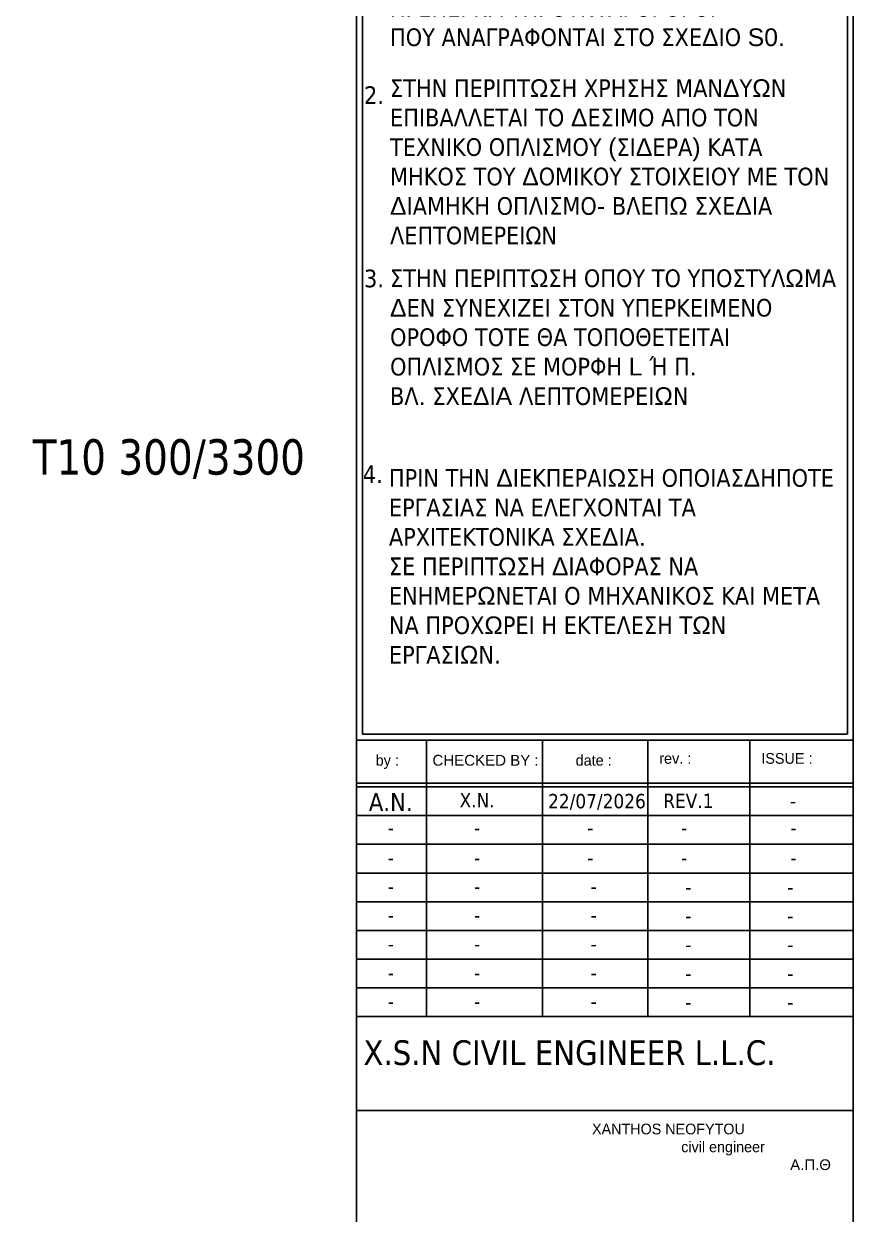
# Model space of a CAD drawing. Header units: millimetres. Extents: x -2171 to 1563, y -1758 to -1505.
# Drawn here: x -905.28 to -893.55, y -1620.84 to -1604 of the extents above; entities that cross this region are included whole.
import ezdxf

# ---------------------------------------------------------------- set-up
doc = ezdxf.new("R2010")
doc.units = ezdxf.units.MM
for name, color, linetype in [('-S_TEXT', 3, 'Continuous'), ('ANOIGMATA', 7, 'Continuous'), ('pinakaki', 153, 'Continuous')]:
    doc.layers.add(name, color=color, linetype=linetype)
doc.layers.add('TEXT', color=20, linetype='Continuous', lineweight=13)
doc.styles.get("Standard").update_dxf_attribs({"font": 'tahoma.ttf'})

# ---------------------------------------------------------------- blocks, each defined once
blk = doc.blocks.new('PINAKAKI')
at = {"color": 0}
for p, q in [((121988.65, -208358.392), (121988.65, -208373.351)), ((121988.733, -208358.475), (121988.733, -208370.548)), ((121995.588, -208358.475), (121995.588, -208370.548)), ((121995.67, -208358.392), (121995.669, -208370.631)), ((121988.649, -208370.631), (121995.669, -208370.631)), ((121988.732, -208370.548), (121995.587, -208370.548)), ((121989.64, -208370.631), (121989.64, -208374.541)), ((121991.28, -208374.541), (121991.28, -208370.631)), ((121992.766, -208374.541), (121992.766, -208370.631)), ((121994.208, -208374.541), (121994.208, -208370.631)), ((121991.624, -208371.24), (121988.651, -208371.24)), ((121988.651, -208371.24), (121995.67, -208371.24)), ((121995.67, -208371.291), (121988.651, -208371.291)), ((121995.67, -208371.24), (121995.67, -208371.291)), ((121995.67, -208375.87), (121988.651, -208375.87))]:
    blk.add_line(p, q, dxfattribs=at)
at = {"color": 3}
blk.add_line((121995.67, -208372.455), (121995.67, -208374.541), dxfattribs=at)
at = {"color": 0}
for points in [[(121988.651, -208370.631), (121995.67, -208370.631), (121995.67, -208374.541), (121988.651, -208374.541)], [(121988.651, -208370.631), (121995.67, -208370.631), (121995.67, -208374.541), (121988.651, -208374.541)], [(121988.651, -208374.541), (121995.67, -208374.541), (121995.67, -208381.988), (121988.651, -208381.988)]]:
    blk.add_lwpolyline(points, close=True, dxfattribs=at)
for points in [[(121988.651, -208371.697), (121995.67, -208371.697)], [(121988.651, -208372.103), (121995.67, -208372.103)], [(121988.651, -208372.51), (121995.67, -208372.51)], [(121988.651, -208372.916), (121995.67, -208372.916)], [(121988.651, -208373.322), (121995.67, -208373.322)], [(121988.651, -208373.728), (121995.67, -208373.728)], [(121988.651, -208374.135), (121995.67, -208374.135)]]:
    blk.add_lwpolyline(points, dxfattribs=at)
blk.add_lwpolyline([(121988.651, -208374.541), (121995.67, -208374.541)])
at = {"layer": '-S_TEXT', "color": 3}
for s, p in [('2.', (121988.755, -208361.633)), ('3.', (121988.755, -208364.226)), ('4.', (121988.739, -208366.994))]:
    blk.add_text(s, height=0.25, dxfattribs=at).set_placement(p)
at = {"layer": '-S_TEXT', "color": 3, "char_height": 0.25, "attachment_point": 1}
for s, insert in [('ΠΡΙΝ ΑΠΟ ΟΠΟΙΑΝ{\\fArial|b0|i0|c186|p34;Δ}ΗΠΟΤΕ ΕΡΓΑΣΙΑ ΘΑ ΠΡΕΠΕΙ ΝΑ ΤΗΡΟΥΝΤΑΙ ΟΙ ΟΡΟΙ\\PΠΟΥ ΑΝΑΓΡΑΦΟΝΤΑΙ ΣΤΟ ΣΧΕ{\\fArial|b0|i0|c186|p34;Δ}ΙΟ {\\fArial|b0|i0|c186|p34;S0.}', (121989.123, -208359.731)), ('ΣΤΗΝ ΠΕΡΙΠΤ{\\fArial|b0|i0|c186|p34;Ω}ΣΗ ΧΡΗΣΗΣ ΜΑΝ{\\fArial|b0|i0|c186|p34;Δ}Υ{\\fArial|b0|i0|c186|p34;Ω}Ν ΕΠΙΒΑΛΛΕΤΑΙ ΤΟ {\\fArial|b0|i0|c186|p34;Δ}ΕΣΙΜΟ ΑΠΟ ΤΟΝ ΤΕΧΝΙΚΟ ΟΠΛΙΣΜΟΥ {\\fArial|b0|i0|c186|p34;(}ΣΙ{\\fArial|b0|i0|c186|p34;Δ}ΕΡΑ{\\fArial|b0|i0|c186|p34;) }ΚΑΤΑ ΜΗΚΟΣ ΤΟΥ {\\fArial|b0|i0|c186|p34;Δ}ΟΜΙΚΟΥ ΣΤΟΙΧΕΙΟΥ ΜΕ ΤΟΝ {\\fArial|b0|i0|c186|p34;Δ}ΙΑΜΗΚΗ ΟΠΛΙΣΜΟ{\\fArial|b0|i0|c186|p34;- }ΒΛΕΠ{\\fArial|b0|i0|c186|p34;Ω }ΣΧΕ{\\fArial|b0|i0|c186|p34;Δ}ΙΑ ΛΕΠΤΟΜΕΡΕΙΩΝ', (121989.123, -208361.284)), ('ΣΤΗΝ ΠΕΡΙΠΤ{\\fArial|b0|i0|c186|p34;Ω}ΣΗ ΟΠΟΥ ΤΟ ΥΠΟΣΤΥΛ{\\fArial|b0|i0|c186|p34;Ω}ΜΑ {\\fArial|b0|i0|c186|p34;Δ}ΕΝ ΣΥΝΕΧΙΖΕΙ ΣΤΟΝ ΥΠΕΡΚΕΙΜΕΝΟ ΟΡΟΦΟ ΤΟΤΕ ΘΑ ΤΟΠΟΘΕΤΕΙΤΑΙ ΟΠΛΙΣΜΟΣ ΣΕ ΜΟΡΦΗ {\\fArial|b0|i0|c186|p34;L }Ή Π{\\fArial|b0|i0|c186|p34;.  \\P}ΒΛ{\\fArial|b0|i0|c186|p34;. }ΣΧΕ{\\fArial|b0|i0|c186|p34;Δ}Ι{\\fArial|b0|i0|c186|p34;A }ΛΕΠΤΟΜΕΡΕΙ{\\fArial|b0|i0|c186|p34;Ω}Ν', (121989.123, -208363.973)), ('ΠΡΙΝ ΤΗΝ {\\fArial|b0|i0|c186|p34;Δ}ΙΕΚΠΕΡΑΙ{\\fArial|b0|i0|c186|p34;Ω}ΣΗ ΟΠΟΙΑΣ{\\fArial|b0|i0|c186|p34;Δ}ΗΠΟΤΕ ΕΡΓΑΣΙΑΣ ΝΑ ΕΛΕΓΧΟΝΤΑΙ ΤΑ ΑΡΧΙΤΕΚΤΟΝΙΚΑ ΣΧΕ{\\fArial|b0|i0|c186|p34;Δ}ΙΑ{\\fArial|b0|i0|c186|p34;.\\P}ΣΕ ΠΕΡΙΠΤ{\\fArial|b0|i0|c186|p34;Ω}ΣΗ {\\fArial|b0|i0|c186|p34;Δ}ΙΑΦΟΡΑΣ ΝΑ ΕΝΗΜΕΡ{\\fArial|b0|i0|c186|p34;Ω}ΝΕΤΑΙ Ο ΜΗΧΑΝΙΚΟΣ ΚΑΙ ΜΕΤΑ ΝΑ ΠΡΟΧ{\\fArial|b0|i0|c186|p34;Ω}ΡΕΙ Η ΕΚΤΕΛΕΣΗ Τ{\\fArial|b0|i0|c186|p34;Ω}Ν ΕΡΓΑΣΙ{\\fArial|b0|i0|c186|p34;Ω}Ν{\\fArial|b0|i0|c186|p34;.}', (121989.107, -208366.797))]:
    blk.add_mtext_dynamic_manual_height_columns(s, width=6.38621, gutter_width=1, heights=[0], dxfattribs=dict(at, insert=insert))
at = {"layer": 'ANOIGMATA', "insert": (121987.429, -208376.054), "char_height": 0.10094, "width": 7.9171, "attachment_point": 1}
blk.add_mtext('\\pi4.5494;{\\fBankGothic Lt BT|b0|i0|c0|p34;\\H1.5x;\\C7;XANTHOS NEOFYTOU\\P\\pi5.8103;civil engineer\\P\\pi7.351;\\fArial|b0|i0|c161|p34;Α.Π.Θ}', dxfattribs=at)
at = {"layer": 'TEXT', "color": 0, "attachment_point": 1}
for s, insert, char_height, width in [('\\pxqc;{\\fBankGothic Lt BT|b0|i0|c161|p34;\\C7;by :}', (121988.625, -208370.839), 0.15234, 0.91751), ('\\pxqc;{\\fArial|b0|i0|c186|p34;\\C7;CHECKED BY\\fBankGothic Lt BT|b0|i0|c161|p34; :}', (121989.201, -208370.839), 0.15234, 2.53906), ('\\pxqc;{\\fBankGothic Lt BT|b0|i0|c0|p34;\\C7;date :}', (121990.732, -208370.839), 0.15234, 2.53906), ('{\\fBankGothic Lt BT|b0|i0|c161|p34;\\C7;rev\\fBankGothic Lt BT|b0|i0|c0|p34;.\\fBankGothic Lt BT|b0|i0|c161|p34; :}', (121992.929, -208370.812), 0.152344, 2.53906), ('{\\fBankGothic Lt BT|b0|i0|c0|p34;\\C7;ISSUE\\fBankGothic Lt BT|b0|i0|c161|p34; :}', (121994.371, -208370.812), 0.15234, 2.53906), ('\\pxqc;{\\fTahoma|b0|i0|c0|p34;\\C7;A\\fTahoma|b0|i0|c161|p34;.\\fTahoma|b0|i0|c0|p34;N\\fTahoma|b0|i0|c161|p34;.}', (121988.625, -208371.379), 0.253906, 1.01563), ('\\pxqc;{\\fTahoma|b0|i0|c0|p34;\\H0.8x;\\C7;X.N.}', (121989.084, -208371.379), 0.25391, 2.53906), ('{\\fTahoma|b0|i0|c0|p34;\\C7;22\\fTahoma|b0|i0|c161|p34;/\\fTahoma|b0|i0|c0|p34;07\\fTahoma|b0|i0|c161|p34;/202\\fTahoma|b0|i0|c0|p34;6}', (121991.357, -208371.391), 0.203125, 1.35307), ('\\pxqc;{\\fTahoma|b0|i0|c0|p34;\\H0.8x;\\C7;REV.1}', (121992.706, -208371.388), 0.25391, 1.26753), ('\\pxqc;{\\fTahoma|b0|i0|c0|p34;\\H0.8x;\\C7; \\fTahoma|b0|i0|c161|p34;-}', (121994.148, -208371.388), 0.25391, 1.26753), ('\\pxqc;{\\fTahoma|b0|i0|c0|p34;\\H0.8x;\\C7;-}', (121988.625, -208371.768), 0.25391, 1.01563), ('\\pxqc;{\\fTahoma|b0|i0|c0|p34;\\H0.8x;\\C7;-}', (121989.084, -208371.768), 0.25391, 2.53906), ('\\pxqc;{\\fTahoma|b0|i0|c0|p34;\\H0.8x;\\C7;   -}', (121990.571, -208371.768), 0.25391, 2.53906), ('\\pxqc;{\\fTahoma|b0|i0|c0|p34;\\H0.8x;\\C7;-}', (121992.012, -208371.768), 0.25391, 2.53906), ('\\pxqc;{\\fTahoma|b0|i0|c0|p34;\\H0.8x;\\C7;-}', (121993.558, -208371.768), 0.25391, 2.53906), ('\\pxqc;{\\fTahoma|b0|i0|c0|p34;\\H0.8x;\\C7;-}', (121988.625, -208372.192), 0.25391, 1.01563), ('\\pxqc;{\\fTahoma|b0|i0|c0|p34;\\H0.8x;\\C7;-}', (121989.084, -208372.192), 0.25391, 2.53906), ('\\pxqc;{\\fTahoma|b0|i0|c0|p34;\\H0.8x;\\C7;   -}', (121990.571, -208372.192), 0.25391, 2.53906), ('\\pxqc;{\\fTahoma|b0|i0|c0|p34;\\H0.8x;\\C7;-}', (121992.012, -208372.192), 0.25391, 2.53906), ('\\pxqc;{\\fTahoma|b0|i0|c0|p34;\\H0.8x;\\C7;-}', (121993.558, -208372.192), 0.25391, 2.53906), ('\\pxqc;{\\fTahoma|b0|i0|c0|p34;\\H0.8x;\\C7;-}', (121988.625, -208372.598), 0.25391, 1.01563), ('\\pxqc;{\\fTahoma|b0|i0|c0|p34;\\H0.8x;\\C7;-}', (121989.084, -208372.598), 0.25391, 2.53906), ('\\pxqc;{\\fTahoma|b0|i0|c0|p34;\\H0.8x;\\C7;-}', (121990.732, -208372.598), 0.25391, 2.53906), ('\\pxqc;{\\fTahoma|b0|i0|c161|p34;\\H0.8x;\\C7;-}', (121992.706, -208372.607), 0.25391, 1.26753), ('\\pxqc;{\\fTahoma|b0|i0|c161|p34;\\H0.8x;\\C7;-}', (121994.148, -208372.607), 0.25391, 1.26753), ('\\pxqc;{\\fTahoma|b0|i0|c0|p34;\\H0.8x;\\C7;-}', (121988.625, -208373.004), 0.25391, 1.01563), ('\\pxqc;{\\fTahoma|b0|i0|c0|p34;\\H0.8x;\\C7;-}', (121989.084, -208373.004), 0.25391, 2.53906), ('\\pxqc;{\\fTahoma|b0|i0|c0|p34;\\H0.8x;\\C7;-}', (121990.732, -208373.004), 0.25391, 2.53906), ('\\pxqc;{\\fTahoma|b0|i0|c161|p34;\\H0.8x;\\C7;-}', (121992.706, -208373.013), 0.25391, 1.26753), ('\\pxqc;{\\fTahoma|b0|i0|c161|p34;\\H0.8x;\\C7;-}', (121994.148, -208373.013), 0.25391, 1.26753), ('\\pxqc;{\\fTahoma|b0|i0|c0|p34;\\H0.8x;\\C7;-}', (121988.625, -208373.41), 0.25391, 1.01563), ('\\pxqc;{\\fTahoma|b0|i0|c0|p34;\\H0.8x;\\C7;-}', (121989.084, -208373.41), 0.25391, 2.53906), ('\\pxqc;{\\fTahoma|b0|i0|c0|p34;\\H0.8x;\\C7;-}', (121990.732, -208373.41), 0.25391, 2.53906), ('\\pxqc;{\\fTahoma|b0|i0|c161|p34;\\H0.8x;\\C7;-}', (121992.706, -208373.419), 0.25391, 1.26753), ('\\pxqc;{\\fTahoma|b0|i0|c161|p34;\\H0.8x;\\C7;-}', (121994.148, -208373.419), 0.25391, 1.26753), ('\\pxqc;{\\fTahoma|b0|i0|c0|p34;\\H0.8x;\\C7;-}', (121988.625, -208373.817), 0.25391, 1.01563), ('\\pxqc;{\\fTahoma|b0|i0|c0|p34;\\H0.8x;\\C7;-}', (121989.084, -208373.817), 0.25391, 2.53906), ('\\pxqc;{\\fTahoma|b0|i0|c0|p34;\\H0.8x;\\C7;-}', (121990.732, -208373.817), 0.25391, 2.53906), ('\\pxqc;{\\fTahoma|b0|i0|c161|p34;\\H0.8x;\\C7;-}', (121992.706, -208373.826), 0.25391, 1.26753), ('\\pxqc;{\\fTahoma|b0|i0|c161|p34;\\H0.8x;\\C7;-}', (121994.148, -208373.826), 0.25391, 1.26753), ('\\pxqc;{\\fTahoma|b0|i0|c0|p34;\\H0.8x;\\C7;-}', (121988.625, -208374.223), 0.25391, 1.01563), ('\\pxqc;{\\fTahoma|b0|i0|c0|p34;\\H0.8x;\\C7;-}', (121989.084, -208374.223), 0.25391, 2.53906), ('\\pxqc;{\\fTahoma|b0|i0|c0|p34;\\H0.8x;\\C7;-}', (121990.732, -208374.223), 0.25391, 2.53906), ('\\pxqc;{\\fTahoma|b0|i0|c161|p34;\\H0.8x;\\C7;-}', (121992.706, -208374.232), 0.25391, 1.26753), ('\\pxqc;{\\fTahoma|b0|i0|c161|p34;\\H0.8x;\\C7;-}', (121994.148, -208374.232), 0.25391, 1.26753), ('X.S.N CIVIL ENGINEER L.L.C.\\P', (121988.746, -208374.875), 0.35, 6.92207)]:
    blk.add_mtext(s, dxfattribs=dict(at, insert=insert, char_height=char_height, width=width))
at = {"layer": 'TEXT', "insert": (121992.706, -208371.388), "char_height": 0.25391, "width": 1.26753, "attachment_point": 1}
blk.add_mtext('{\\fTahoma|b0|i0|c0|p34;\\H0.8x;\\C7; }', dxfattribs=at)

msp = doc.modelspace()

# ---------------------------------------------------------------- linework, layer by layer
at = {"layer": '-S_TEXT', "ltscale": 5}
msp.add_lwpolyline([(-951.7016, -1590.2497), (-893.5541, -1590.2497), (-893.5541, -1630.2944), (-951.7016, -1630.2944)], close=True, dxfattribs=at)

# ---------------------------------------------------------------- block references
at = {"layer": '-S_TEXT', "linetype": 'Continuous', "ltscale": 0.5}
msp.add_blockref('PINAKAKI', (-122889.2243, 206756.498), dxfattribs=at)

# ---------------------------------------------------------------- texts
at = {"layer": 'pinakaki', "color": 1, "width": 0.933629}
msp.add_text(' Τ10 300/3300 ', height=0.5, dxfattribs=at).set_placement((-905.3289, -1610.3768))

doc.saveas('drawing.dxf')
